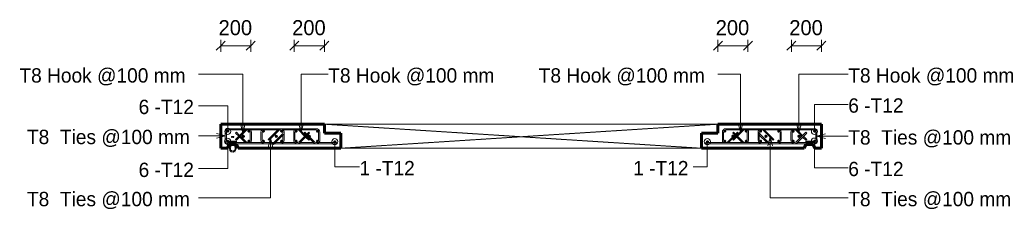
# Model space of a CAD drawing. Header units: millimetres. Extents: x -31655 to -5862, y 2843 to 78926.
# Drawn here: x -18900 to -12286, y 77669 to 78926 of the extents above; entities that cross this region are included whole.
import ezdxf

# ---------------------------------------------------------------- set-up
doc = ezdxf.new("R2010")
doc.units = ezdxf.units.MM
doc.linetypes.add('Overhead', pattern=[3.97, 2.38, -1.59])
for name, color, linetype, lineweight in [('A-ANNO-DIMS', 211, 'Continuous', 9), ('A-ANNO-DIMS-40', 211, 'Continuous', 9), ('A-FLOR-OVHD', 1, 'Overhead', 18), ('A-GENM', 13, 'Continuous', 18), ('A-WALL', 113, 'Continuous', 25), ('S-RBAR', 171, 'Continuous', 18), ('S-RBAR-IDEN', 171, 'Continuous', 9)]:
    doc.layers.add(name, color=color, linetype=linetype, lineweight=lineweight)
doc.styles.add('Nirmala UI', font='Nirmala.ttf', dxfattribs={"height": 95.25})
doc.styles.add('Nirmala UI Semilight', font='NirmalaS.ttf', dxfattribs={"height": 100})
doc.dimstyles.new('Diagonal_-_2_5mm_NI_UI', dxfattribs={"dimscale": 304.8, "dimtxt": 104.736395, "dimasz": 0.19685, "dimexe": 0.131234, "dimexo": 0.0625, "dimgap": 0.131234, "dimtad": 1, "dimdec": 0, "dimzin": 0, "dimdsep": 46, "dimtxsty": 'Nirmala UI Semilight', "dimblk1": 'OBLIQUE', "dimblk2": 'OBLIQUE', "dimsah": 1, "dimcen": 0.09, "dimazin": 0, "dimtfac": 1, "dimtdec": 4, "dimtix": 1, "dimtmove": 0, "dimatfit": 3, "dimfxl": 0.131234, "dimfxlon": 1, "dimtvp": 1, "dimtolj": 1, "dimtzin": 0, "dimarcsym": 2})

# ---------------------------------------------------------------- blocks, each defined once
blk = doc.blocks.new('loopbox down bent - Wire Loop-600440-Elevation Top')
at = {"layer": 'A-GENM'}
for p, q in [((-30395.4, 78118.4), (-30395.4, 78111)), ((-30346.2, 78119.2), (-30394.6, 78119.2)), ((-30394.6, 78111), (-30394.6, 78118.4)), ((-30394.6, 78118.4), (-30346.2, 78118.4)), ((-30375.3, 78151.3), (-30377.8, 78151.3)), ((-30377.8, 78145.3), (-30375.3, 78145.3)), ((-30363.8, 78151.3), (-30366.3, 78151.3)), ((-30366.3, 78145.3), (-30363.8, 78145.3)), ((-30346.2, 78118.4), (-30346.2, 78111)), ((-30345.4, 78111), (-30345.4, 78118.4)), ((-30387.9, 78098), (-30391.7, 78072)), ((-30391.4, 78103), (-30391.4, 78098.4)), ((-30390.6, 78098), (-30390.6, 78103)), ((-30388.6, 78098), (-30390.6, 78098)), ((-30390.2, 78097.2), (-30388.6, 78097.2)), ((-30388.6, 78097.2), (-30388.6, 78098)), ((-30385.7, 78071.1), (-30381.8, 78097.5)), ((-30384.1, 78097.8), (-30385.6, 78098)), ((-30383.3, 78097.7), (-30384.1, 78097.8)), ((-30382.7, 78097.6), (-30383.3, 78097.7)), ((-30381.8, 78097.5), (-30382.7, 78097.6)), ((-30381.8, 78097.5), (-30381.8, 78098)), ((-30359, 78098), (-30359, 78097.5)), ((-30359, 78097.5), (-30355.1, 78071.1)), ((-30349.1, 78072), (-30352.9, 78098)), ((-30350.2, 78098), (-30352.2, 78098)), ((-30352.2, 78098), (-30352.2, 78097.2)), ((-30352.2, 78097.2), (-30350.6, 78097.2)), ((-30350.2, 78103), (-30350.2, 78098)), ((-30350.2, 78047.2), (-30350.2, 78048)), ((-30349.4, 78098.4), (-30349.4, 78103))]:
    blk.add_line(p, q, dxfattribs=at)
at = {"layer": 'A-GENM', "flags": 128}
for points in [[(-30375.3, 78151.3), (-30376, 78151.2), (-30376.7, 78150.9), (-30377.3, 78150.5), (-30377.7, 78150), (-30378.1, 78149.4), (-30378.2, 78148.7), (-30378.2, 78147.9), (-30378.1, 78147.2), (-30377.7, 78146.6), (-30377.3, 78146.1), (-30376.7, 78145.7), (-30376, 78145.4), (-30375.3, 78145.3)], [(-30375.3, 78145.3), (-30374.6, 78145.4), (-30373.9, 78145.7), (-30373.3, 78146.1), (-30372.8, 78146.6), (-30372.5, 78147.2), (-30372.3, 78147.9), (-30372.3, 78148.7), (-30372.5, 78149.4), (-30372.8, 78150), (-30373.3, 78150.5), (-30373.9, 78150.9), (-30374.6, 78151.2), (-30375.3, 78151.3)], [(-30366.3, 78151.3), (-30367, 78151.2), (-30367.7, 78150.9), (-30368.3, 78150.5), (-30368.7, 78150), (-30369.1, 78149.4), (-30369.2, 78148.7), (-30369.2, 78147.9), (-30369.1, 78147.2), (-30368.7, 78146.6), (-30368.3, 78146.1), (-30367.7, 78145.7), (-30367, 78145.4), (-30366.3, 78145.3)], [(-30366.3, 78145.3), (-30365.6, 78145.4), (-30364.9, 78145.7), (-30364.3, 78146.1), (-30363.8, 78146.6), (-30363.5, 78147.2), (-30363.3, 78147.9), (-30363.3, 78148.7), (-30363.5, 78149.4), (-30363.8, 78150), (-30364.3, 78150.5), (-30364.9, 78150.9), (-30365.6, 78151.2), (-30366.3, 78151.3)], [(-30391.7, 78072), (-30389.6, 78059), (-30380.3, 78049.7), (-30367.3, 78047.5), (-30355.5, 78053.2), (-30349.2, 78064.8), (-30349.1, 78072)], [(-30355.1, 78071.1), (-30357.5, 78060.3), (-30366.5, 78053.9), (-30377.5, 78055.1), (-30384.9, 78063.4), (-30385.7, 78071.1)]]:
    blk.add_lwpolyline(points, dxfattribs=at)
at = {"layer": 'A-GENM'}
for centre, radius, start, end in [((-30394.6, 78118.4), 0.8, 90, 180), ((-30346.2, 78118.4), 0.8, 0, 90), ((-30390.2, 78098.4), 1.2, 180, 270), ((-30350.6, 78098.4), 1.2, 270, 0)]:
    blk.add_arc(centre, radius, start, end, dxfattribs=at)
blk = doc.blocks.new('loopbox down bent - Wire Loop-V1-Elevation Top')
at = {"layer": 'A-GENM'}
for p, q in [((-26555.4, 78118.4), (-26555.4, 78111)), ((-26506.2, 78119.2), (-26554.6, 78119.2)), ((-26554.6, 78111), (-26554.6, 78118.4)), ((-26554.6, 78118.4), (-26506.2, 78118.4)), ((-26506.2, 78118.4), (-26506.2, 78111)), ((-26505.4, 78111), (-26505.4, 78118.4)), ((-26551.4, 78103), (-26551.4, 78098.4)), ((-26550.6, 78098), (-26550.6, 78103)), ((-26548.6, 78098), (-26550.6, 78098)), ((-26550.2, 78097.2), (-26548.6, 78097.2)), ((-26548.6, 78097.2), (-26548.6, 78098)), ((-26510.2, 78098), (-26512.2, 78098)), ((-26512.2, 78098), (-26512.2, 78097.2)), ((-26512.2, 78097.2), (-26510.6, 78097.2)), ((-26510.2, 78103), (-26510.2, 78098)), ((-26509.4, 78098.4), (-26509.4, 78103))]:
    blk.add_line(p, q, dxfattribs=at)
for centre, radius, start, end in [((-26554.6, 78118.4), 0.8, 90, 180), ((-26506.2, 78118.4), 0.8, 0, 90), ((-26550.2, 78098.4), 1.2, 180, 270), ((-26510.6, 78098.4), 1.2, 270, 0)]:
    blk.add_arc(centre, radius, start, end, dxfattribs=at)
blk = doc.blocks.new('DIMBLOCK185-Elevation Top')
at = {"layer": 'A-ANNO-DIMS-40'}
for p, q in [((-13762.4, 78753.8), (-13762.4, 78793.8)), ((-13762.4, 78753.8), (-13732.4, 78783.8)), ((-13562.4, 78753.8), (-13562.4, 78793.8)), ((-13562.4, 78753.8), (-13532.4, 78783.8)), ((-13762.4, 78753.8), (-13792.4, 78723.8)), ((-13562.4, 78753.8), (-13762.4, 78753.8)), ((-13762.4, 78753.8), (-13762.4, 78713.8)), ((-13562.4, 78753.8), (-13592.4, 78723.8)), ((-13562.4, 78753.8), (-13562.4, 78713.8))]:
    blk.add_line(p, q, dxfattribs=at)
at = {"layer": 'A-ANNO-DIMS-40', "color": 0, "insert": (-13776.7, 78924.3), "char_height": 100, "width": 274.219, "attachment_point": 1, "line_spacing_factor": 1.142579, "style": 'Nirmala UI Semilight'}
blk.add_mtext('200', dxfattribs=at)
blk = doc.blocks.new('_Oblique')
at = {"color": 0, "linetype": 'ByBlock', "lineweight": -2}
blk.add_line((-0.5, -0.5), (0.5, 0.5), dxfattribs=at)
blk = doc.blocks.new('DIMBLOCK186-Elevation Top')
at = {"layer": 'A-ANNO-DIMS-40'}
for p, q in [((-14252.4, 78753.8), (-14252.4, 78793.8)), ((-14252.4, 78753.8), (-14222.4, 78783.8)), ((-14052.4, 78753.8), (-14052.4, 78793.8)), ((-14052.4, 78753.8), (-14022.4, 78783.8)), ((-14252.4, 78753.8), (-14282.4, 78723.8)), ((-14052.4, 78753.8), (-14252.4, 78753.8)), ((-14252.4, 78753.8), (-14252.4, 78713.8)), ((-14052.4, 78753.8), (-14082.4, 78723.8)), ((-14052.4, 78753.8), (-14052.4, 78713.8))]:
    blk.add_line(p, q, dxfattribs=at)
at = {"layer": 'A-ANNO-DIMS-40', "color": 0, "insert": (-14266.7, 78924.3), "char_height": 100, "width": 274.219, "attachment_point": 1, "line_spacing_factor": 1.142579, "style": 'Nirmala UI Semilight'}
blk.add_mtext('200', dxfattribs=at)
blk = doc.blocks.new('DIMBLOCK187-Elevation Top')
at = {"layer": 'A-ANNO-DIMS-40'}
for p, q in [((-17072.4, 78753.8), (-17072.4, 78793.8)), ((-17072.4, 78753.8), (-17042.4, 78783.8)), ((-16872.4, 78753.8), (-16872.4, 78793.8)), ((-16872.4, 78753.8), (-16842.4, 78783.8)), ((-17072.4, 78753.8), (-17102.4, 78723.8)), ((-16872.4, 78753.8), (-17072.4, 78753.8)), ((-17072.4, 78753.8), (-17072.4, 78713.8)), ((-16872.4, 78753.8), (-16902.4, 78723.8)), ((-16872.4, 78753.8), (-16872.4, 78713.8))]:
    blk.add_line(p, q, dxfattribs=at)
at = {"layer": 'A-ANNO-DIMS-40', "color": 0, "insert": (-17086.7, 78924.3), "char_height": 100, "width": 274.219, "attachment_point": 1, "line_spacing_factor": 1.142579, "style": 'Nirmala UI Semilight'}
blk.add_mtext('200', dxfattribs=at)
blk = doc.blocks.new('DIMBLOCK188-Elevation Top')
at = {"layer": 'A-ANNO-DIMS-40'}
for p, q in [((-17562.4, 78753.8), (-17562.4, 78793.8)), ((-17562.4, 78753.8), (-17532.4, 78783.8)), ((-17362.4, 78753.8), (-17362.4, 78793.8)), ((-17362.4, 78753.8), (-17332.4, 78783.8)), ((-17562.4, 78753.8), (-17592.4, 78723.8)), ((-17362.4, 78753.8), (-17562.4, 78753.8)), ((-17562.4, 78753.8), (-17562.4, 78713.8)), ((-17362.4, 78753.8), (-17392.4, 78723.8)), ((-17362.4, 78753.8), (-17362.4, 78713.8))]:
    blk.add_line(p, q, dxfattribs=at)
at = {"layer": 'A-ANNO-DIMS-40', "color": 0, "insert": (-17576.7, 78924.3), "char_height": 100, "width": 274.219, "attachment_point": 1, "line_spacing_factor": 1.142579, "style": 'Nirmala UI Semilight'}
blk.add_mtext('200', dxfattribs=at)

msp = doc.modelspace()

# ---------------------------------------------------------------- hatches: boundary and pattern name
at = {"layer": 'S-RBAR'}
for points in [[(-17515.5, 78180.1), (-17509.5, 78186.1), (-17515.5, 78192.1), (-17521.5, 78186.1)], [(-17375, 78180.1), (-17369, 78186.1), (-17375, 78192.1), (-17381, 78186.1)], [(-17277, 78180.1), (-17271, 78186.1), (-17277, 78192.1), (-17283, 78186.1)], [(-17157.8, 78180.1), (-17151.8, 78186.1), (-17157.8, 78192.1), (-17163.8, 78186.1)], [(-17059.8, 78180.1), (-17053.8, 78186.1), (-17059.8, 78192.1), (-17065.8, 78186.1)], [(-16919.3, 78180.1), (-16913.3, 78186.1), (-16919.3, 78192.1), (-16925.3, 78186.1)], [(-14205.5, 78180.1), (-14199.5, 78186.1), (-14205.5, 78192.1), (-14211.5, 78186.1)], [(-14065, 78180.1), (-14059, 78186.1), (-14065, 78192.1), (-14071, 78186.1)], [(-13967, 78180.1), (-13961, 78186.1), (-13967, 78192.1), (-13973, 78186.1)], [(-13847.8, 78180.1), (-13841.8, 78186.1), (-13847.8, 78192.1), (-13853.8, 78186.1)], [(-13749.8, 78180.1), (-13743.8, 78186.1), (-13749.9, 78192), (-13755.8, 78186.1), (-13749.9, 78180.2)], [(-13609.3, 78180.1), (-13603.3, 78186.1), (-13609.3, 78192.1), (-13615.3, 78186.1)], [(-17515.5, 78114), (-17509.5, 78120), (-17515.5, 78126), (-17521.5, 78120), (-17518.2, 78116.7)], [(-17412.5, 78145), (-17404.9, 78150.6), (-17407.8, 78159.5), (-17417.2, 78159.5), (-17420.1, 78150.6)], [(-17375, 78114), (-17369, 78120), (-17375, 78126), (-17381, 78120)], [(-17277, 78114), (-17271, 78120), (-17277, 78126), (-17283, 78120)], [(-17194.9, 78145.4), (-17185.9, 78148.3), (-17185.9, 78157.7), (-17194.9, 78160.7), (-17200.4, 78153), (-17200, 78152.5)], [(-17157.8, 78114), (-17151.8, 78120), (-17157.8, 78126), (-17163.8, 78120)], [(-17059.8, 78114), (-17053.8, 78120), (-17059.8, 78126), (-17065.8, 78120)], [(-16974.9, 78145.4), (-16965.9, 78148.3), (-16965.9, 78157.7), (-16974.9, 78160.7), (-16980.4, 78153)], [(-16919.3, 78114), (-16913.3, 78120), (-16919.3, 78126), (-16925.3, 78120)], [(-16803.1, 78111), (-16797.1, 78117), (-16803.1, 78123), (-16809.1, 78117)], [(-14321.7, 78111), (-14315.7, 78117), (-14321.7, 78123), (-14327.7, 78117)], [(-14205.5, 78114), (-14199.5, 78120), (-14205.5, 78126), (-14211.5, 78120)], [(-14154.9, 78145.4), (-14145.9, 78148.3), (-14145.9, 78157.7), (-14154.9, 78160.7), (-14160.4, 78153)], [(-14065, 78114), (-14059, 78120), (-14065, 78126), (-14071, 78120)], [(-13967, 78114), (-13961, 78120), (-13967, 78126), (-13973, 78120)], [(-13934.9, 78145.4), (-13925.9, 78148.3), (-13925.9, 78157.7), (-13934.9, 78160.7), (-13940.4, 78153), (-13940, 78152.5)], [(-13847.8, 78114), (-13841.8, 78120), (-13847.8, 78126), (-13853.8, 78120)], [(-13749.8, 78114), (-13743.8, 78120), (-13749.9, 78125.9), (-13755.8, 78120), (-13749.9, 78114.1)], [(-13717, 78146.6), (-13707.6, 78146.6), (-13704.7, 78155.5), (-13712.3, 78161), (-13719.9, 78155.5), (-13718.9, 78152.5)], [(-13717, 78146.6), (-13707.6, 78146.6), (-13704.7, 78155.5), (-13712.3, 78161), (-13719.9, 78155.5), (-13718.9, 78152.5)], [(-13609.3, 78114), (-13603.3, 78120), (-13609.3, 78126), (-13615.3, 78120)]]:
    msp.add_hatch(color=256, dxfattribs=at).paths.add_polyline_path(points)
h = msp.add_hatch(color=256, dxfattribs=at)
edge = h.paths.add_edge_path()
edge.add_arc((-17515.5, 78186.1), 6, 0, 360)
h = msp.add_hatch(color=256, dxfattribs=at)
edge = h.paths.add_edge_path()
edge.add_arc((-17375, 78186.1), 6, 0, 360)
h = msp.add_hatch(color=256, dxfattribs=at)
edge = h.paths.add_edge_path()
edge.add_arc((-17277, 78186.1), 6, 0, 360)
h = msp.add_hatch(color=256, dxfattribs=at)
edge = h.paths.add_edge_path()
edge.add_arc((-17157.8, 78186.1), 6, 0, 360)
h = msp.add_hatch(color=256, dxfattribs=at)
edge = h.paths.add_edge_path()
edge.add_arc((-17059.8, 78186.1), 6, 0, 360)
h = msp.add_hatch(color=256, dxfattribs=at)
edge = h.paths.add_edge_path()
edge.add_arc((-16919.3, 78186.1), 6, 0, 360)
h = msp.add_hatch(color=256, dxfattribs=at)
edge = h.paths.add_edge_path()
edge.add_arc((-14205.5, 78186.1), 6, 0, 360)
h = msp.add_hatch(color=256, dxfattribs=at)
edge = h.paths.add_edge_path()
edge.add_arc((-14065, 78186.1), 6, 0, 360)
h = msp.add_hatch(color=256, dxfattribs=at)
edge = h.paths.add_edge_path()
edge.add_arc((-13967, 78186.1), 6, 0, 360)
h = msp.add_hatch(color=256, dxfattribs=at)
edge = h.paths.add_edge_path()
edge.add_arc((-13847.8, 78186.1), 6, 0, 360)
h = msp.add_hatch(color=256, dxfattribs=at)
edge = h.paths.add_edge_path()
edge.add_arc((-13749.8, 78186.1), 6, 0, 360)
h = msp.add_hatch(color=256, dxfattribs=at)
edge = h.paths.add_edge_path()
edge.add_arc((-13609.3, 78186.1), 6, 0, 360)
h = msp.add_hatch(color=256, dxfattribs=at)
edge = h.paths.add_edge_path()
edge.add_arc((-17515.5, 78120), 6, 0, 360)
h = msp.add_hatch(color=256, dxfattribs=at)
edge = h.paths.add_edge_path()
edge.add_arc((-17412.5, 78153), 8, 0, 360)
h = msp.add_hatch(color=256, dxfattribs=at)
edge = h.paths.add_edge_path()
edge.add_arc((-17375, 78120), 6, 0, 360)
h = msp.add_hatch(color=256, dxfattribs=at)
edge = h.paths.add_edge_path()
edge.add_arc((-17277, 78120), 6, 0, 360)
h = msp.add_hatch(color=256, dxfattribs=at)
edge = h.paths.add_edge_path()
edge.add_arc((-17192.4, 78153), 8, 0, 360)
h = msp.add_hatch(color=256, dxfattribs=at)
edge = h.paths.add_edge_path()
edge.add_arc((-17157.8, 78120), 6, 0, 360)
h = msp.add_hatch(color=256, dxfattribs=at)
edge = h.paths.add_edge_path()
edge.add_arc((-17059.8, 78120), 6, 0, 360)
h = msp.add_hatch(color=256, dxfattribs=at)
edge = h.paths.add_edge_path()
edge.add_arc((-16972.4, 78153), 8, 0, 360)
h = msp.add_hatch(color=256, dxfattribs=at)
edge = h.paths.add_edge_path()
edge.add_arc((-16919.3, 78120), 6, 0, 360)
h = msp.add_hatch(color=256, dxfattribs=at)
edge = h.paths.add_edge_path()
edge.add_arc((-16803.1, 78117), 6, 0, 360)
h = msp.add_hatch(color=256, dxfattribs=at)
edge = h.paths.add_edge_path()
edge.add_arc((-14321.7, 78117), 6, 0, 360)
h = msp.add_hatch(color=256, dxfattribs=at)
edge = h.paths.add_edge_path()
edge.add_arc((-14205.5, 78120), 6, 0, 360)
h = msp.add_hatch(color=256, dxfattribs=at)
edge = h.paths.add_edge_path()
edge.add_arc((-14152.4, 78153), 8, 0, 360)
h = msp.add_hatch(color=256, dxfattribs=at)
edge = h.paths.add_edge_path()
edge.add_arc((-14065, 78120), 6, 0, 360)
h = msp.add_hatch(color=256, dxfattribs=at)
edge = h.paths.add_edge_path()
edge.add_arc((-13967, 78120), 6, 0, 360)
h = msp.add_hatch(color=256, dxfattribs=at)
edge = h.paths.add_edge_path()
edge.add_arc((-13932.4, 78153), 8, 0, 360)
h = msp.add_hatch(color=256, dxfattribs=at)
edge = h.paths.add_edge_path()
edge.add_arc((-13847.8, 78120), 6, 0, 360)
h = msp.add_hatch(color=256, dxfattribs=at)
edge = h.paths.add_edge_path()
edge.add_arc((-13749.8, 78120), 6, 0, 360)
h = msp.add_hatch(color=256, dxfattribs=at)
edge = h.paths.add_edge_path()
edge.add_arc((-13712.3, 78153), 8, 0, 360)
h = msp.add_hatch(color=256, dxfattribs=at)
edge = h.paths.add_edge_path()
edge.add_arc((-13712.3, 78153), 8, 0, 360)
h = msp.add_hatch(color=256, dxfattribs=at)
edge = h.paths.add_edge_path()
edge.add_arc((-13609.3, 78120), 6, 0, 360)

# ---------------------------------------------------------------- linework, layer by layer
at = {"layer": 'A-FLOR-OVHD'}
for p, q in [((-16872.4, 78233), (-14252.4, 78233)), ((-14363, 78073), (-16872.4, 78233)), ((-14252.4, 78233), (-16763, 78073)), ((-16763, 78073), (-14363, 78073))]:
    msp.add_line(p, q, dxfattribs=at)
at = {"layer": 'A-WALL', "lineweight": 50}
for p, q in [((-16872.4, 78233), (-17562.4, 78233)), ((-17562.4, 78233), (-17562.4, 78073)), ((-16872.4, 78173), (-16872.4, 78233)), ((-16762.4, 78173), (-16872.4, 78173)), ((-16762.4, 78073), (-16762.4, 78173)), ((-14252.4, 78173), (-14362.4, 78173)), ((-14362.4, 78173), (-14362.4, 78073)), ((-13562.4, 78233), (-14252.4, 78233)), ((-14252.4, 78233), (-14252.4, 78173)), ((-13562.4, 78073), (-13562.4, 78233)), ((-17562.4, 78073), (-17517.4, 78073)), ((-17517.4, 78073), (-17507.4, 78098)), ((-17507.4, 78098), (-17457.4, 78098)), ((-17457.4, 78098), (-17447.4, 78073)), ((-17447.4, 78073), (-16762.4, 78073)), ((-14362.4, 78073), (-13677.4, 78073)), ((-13677.4, 78073), (-13667.4, 78098)), ((-13667.4, 78098), (-13617.4, 78098)), ((-13617.4, 78098), (-13607.4, 78073)), ((-13607.4, 78073), (-13562.4, 78073))]:
    msp.add_line(p, q, dxfattribs=at)
at = {"layer": 'S-RBAR'}
for p, q in [((-17532.4, 78127), (-17532.4, 78179)), ((-17524.4, 78127), (-17524.4, 78179)), ((-17515.5, 78192.1), (-17521.5, 78186.1)), ((-17521.5, 78186.1), (-17515.5, 78180.1)), ((-17509.5, 78186.1), (-17515.5, 78192.1)), ((-17515.5, 78180.1), (-17509.5, 78186.1)), ((-17508.4, 78203), (-17270.4, 78203)), ((-17508.4, 78195), (-17270.4, 78195)), ((-17463.7, 78131.7), (-17399.4, 78196)), ((-17458.1, 78180.1), (-17463.7, 78174.4)), ((-17442.3, 78153), (-17463.7, 78174.4)), ((-17458.1, 78126), (-17393.7, 78190.4)), ((-17436.7, 78158.7), (-17458.1, 78180.1)), ((-17375, 78192.1), (-17381, 78186.1)), ((-17381, 78186.1), (-17375, 78180.1)), ((-17369, 78186.1), (-17375, 78192.1)), ((-17375, 78180.1), (-17369, 78186.1)), ((-17366.4, 78179), (-17366.4, 78127)), ((-17358.4, 78179), (-17358.4, 78127)), ((-17294.4, 78127), (-17294.4, 78179)), ((-17286.4, 78127), (-17286.4, 78179)), ((-17277, 78192.1), (-17283, 78186.1)), ((-17283, 78186.1), (-17277, 78180.1)), ((-17271, 78186.1), (-17277, 78192.1)), ((-17277, 78180.1), (-17271, 78186.1)), ((-17270.4, 78203), (-17164.4, 78203)), ((-17270.4, 78195), (-17164.4, 78195)), ((-17245.7, 78131.7), (-17182.3, 78195)), ((-17240, 78126), (-17175.7, 78190.4)), ((-17164.4, 78203), (-16926.4, 78203)), ((-17157.8, 78192.1), (-17163.8, 78186.1)), ((-17163.8, 78186.1), (-17157.8, 78180.1)), ((-17151.8, 78186.1), (-17157.8, 78192.1)), ((-17157.8, 78180.1), (-17151.8, 78186.1)), ((-17146.7, 78195), (-16926.4, 78195)), ((-17140.4, 78179), (-17140.4, 78127)), ((-17076.4, 78179), (-17076.4, 78127)), ((-17068.4, 78179), (-17068.4, 78127)), ((-17059.8, 78192.1), (-17065.8, 78186.1)), ((-17065.8, 78186.1), (-17059.8, 78180.1)), ((-17053.8, 78186.1), (-17059.8, 78192.1)), ((-17059.8, 78180.1), (-17053.8, 78186.1)), ((-17003.8, 78153), (-17041.1, 78190.4)), ((-17041.1, 78115.7), (-16976.7, 78180.1)), ((-16998.1, 78158.7), (-17035.4, 78196)), ((-17035.4, 78110.1), (-16971.1, 78174.4)), ((-17002.1, 78180.1), (-17007.7, 78174.4)), ((-16943.4, 78110.1), (-17007.7, 78174.4)), ((-16937.7, 78115.7), (-17002.1, 78180.1)), ((-16971.1, 78174.4), (-16976.7, 78180.1)), ((-16919.3, 78192.1), (-16925.3, 78186.1)), ((-16925.3, 78186.1), (-16919.3, 78180.1)), ((-16913.3, 78186.1), (-16919.3, 78192.1)), ((-16919.3, 78180.1), (-16913.3, 78186.1)), ((-16910.4, 78179), (-16910.4, 78127)), ((-16902.4, 78179), (-16902.4, 78127)), ((-14222.4, 78179), (-14222.4, 78127)), ((-14214.4, 78179), (-14214.4, 78127)), ((-14205.5, 78192.1), (-14211.5, 78186.1)), ((-14211.5, 78186.1), (-14205.5, 78180.1)), ((-14199.5, 78186.1), (-14205.5, 78192.1)), ((-14205.5, 78180.1), (-14199.5, 78186.1)), ((-13616.4, 78203), (-14198.4, 78203)), ((-13616.4, 78195), (-14198.4, 78195)), ((-14187.1, 78115.7), (-14122.7, 78180.1)), ((-14180.5, 78111), (-14117.1, 78174.4)), ((-14153.7, 78131.7), (-14089.4, 78196)), ((-14148.1, 78180.1), (-14153.7, 78174.4)), ((-14132.3, 78153), (-14153.7, 78174.4)), ((-14148.1, 78126), (-14083.7, 78190.4)), ((-14126.7, 78158.7), (-14148.1, 78180.1)), ((-14117.1, 78174.4), (-14122.7, 78180.1)), ((-14065, 78192.1), (-14071, 78186.1)), ((-14071, 78186.1), (-14065, 78180.1)), ((-14059, 78186.1), (-14065, 78192.1)), ((-14065, 78180.1), (-14059, 78186.1)), ((-14056.4, 78179), (-14056.4, 78127)), ((-14048.4, 78179), (-14048.4, 78127)), ((-13984.4, 78179), (-13984.4, 78127)), ((-13976.4, 78179), (-13976.4, 78127)), ((-13967, 78192.1), (-13973, 78186.1)), ((-13973, 78186.1), (-13967, 78180.1)), ((-13961, 78186.1), (-13967, 78192.1)), ((-13967, 78180.1), (-13961, 78186.1)), ((-13884.8, 78126), (-13949.1, 78190.4)), ((-13879.1, 78131.7), (-13943.5, 78196)), ((-13847.8, 78192.1), (-13853.8, 78186.1)), ((-13853.8, 78186.1), (-13847.8, 78180.1)), ((-13841.8, 78186.1), (-13847.8, 78192.1)), ((-13847.8, 78180.1), (-13841.8, 78186.1)), ((-13838.4, 78127), (-13838.4, 78179)), ((-13830.4, 78127), (-13830.4, 78179)), ((-13766.4, 78179), (-13766.4, 78127)), ((-13758.4, 78179), (-13758.4, 78127)), ((-13749.9, 78192), (-13755.8, 78186.1)), ((-13755.8, 78186.1), (-13749.9, 78180.2)), ((-13743.8, 78186.1), (-13749.9, 78192)), ((-13749.9, 78180.2), (-13749.8, 78180.1)), ((-13749.8, 78180.1), (-13743.8, 78186.1)), ((-13693.8, 78153), (-13731.1, 78190.4)), ((-13731.1, 78115.7), (-13666.7, 78180.1)), ((-13688.1, 78158.7), (-13725.4, 78196)), ((-13725.4, 78110.1), (-13661.1, 78174.4)), ((-13661.1, 78174.4), (-13666.7, 78180.1)), ((-13609.3, 78192.1), (-13615.3, 78186.1)), ((-13615.3, 78186.1), (-13609.3, 78180.1)), ((-13603.3, 78186.1), (-13609.3, 78192.1)), ((-13609.3, 78180.1), (-13603.3, 78186.1)), ((-13600.4, 78127), (-13600.4, 78179)), ((-13592.4, 78127), (-13592.4, 78179)), ((-17515.5, 78126), (-17521.5, 78120)), ((-17521.5, 78120), (-17518.2, 78116.7)), ((-17518.2, 78116.7), (-17515.5, 78114)), ((-17509.5, 78120), (-17515.5, 78126)), ((-17515.5, 78114), (-17509.5, 78120)), ((-17209.8, 78111), (-17508.4, 78111)), ((-17458.1, 78126), (-17463.7, 78131.7)), ((-17400.3, 78111), (-17436.2, 78146.9)), ((-17393.7, 78115.7), (-17431, 78153)), ((-17417.2, 78159.5), (-17420.1, 78150.6)), ((-17420.1, 78150.6), (-17412.5, 78145)), ((-17407.8, 78159.5), (-17417.2, 78159.5)), ((-17412.5, 78145), (-17404.9, 78150.6)), ((-17404.9, 78150.6), (-17407.8, 78159.5)), ((-17375, 78126), (-17381, 78120)), ((-17381, 78120), (-17375, 78114)), ((-17369, 78120), (-17375, 78126)), ((-17375, 78114), (-17369, 78120)), ((-17277, 78126), (-17283, 78120)), ((-17283, 78120), (-17277, 78114)), ((-17271, 78120), (-17277, 78126)), ((-17277, 78114), (-17271, 78120)), ((-17209.8, 78111), (-17270.4, 78111)), ((-17240, 78126), (-17245.7, 78131.7)), ((-17153.1, 78167.7), (-17217.4, 78103.4)), ((-17147.4, 78162.1), (-17211.8, 78097.7)), ((-17194.9, 78160.7), (-17200.4, 78153)), ((-17200.4, 78153), (-17200, 78152.5)), ((-17200, 78152.5), (-17194.9, 78145.4)), ((-17070.1, 78111), (-17198.5, 78111)), ((-17164.4, 78111), (-17198.5, 78111)), ((-17185.9, 78157.7), (-17194.9, 78160.7)), ((-17194.9, 78145.4), (-17185.9, 78148.3)), ((-17185.9, 78148.3), (-17185.9, 78157.7)), ((-17157.8, 78126), (-17163.8, 78120)), ((-17163.8, 78120), (-17157.8, 78114)), ((-17151.8, 78120), (-17157.8, 78126)), ((-17157.8, 78114), (-17151.8, 78120)), ((-17148.4, 78161.1), (-17148.4, 78127)), ((-17059.8, 78126), (-17065.8, 78120)), ((-17065.8, 78120), (-17059.8, 78114)), ((-17053.8, 78120), (-17059.8, 78126)), ((-17059.8, 78114), (-17053.8, 78120)), ((-16944.3, 78111), (-17034.5, 78111)), ((-16976.7, 78126), (-16998.1, 78147.4)), ((-16971.1, 78131.7), (-16992.5, 78153)), ((-16974.9, 78160.7), (-16980.4, 78153)), ((-16980.4, 78153), (-16974.9, 78145.4)), ((-16971.1, 78131.7), (-16976.7, 78126)), ((-16965.9, 78157.7), (-16974.9, 78160.7)), ((-16974.9, 78145.4), (-16965.9, 78148.3)), ((-16965.9, 78148.3), (-16965.9, 78157.7)), ((-16919.3, 78126), (-16925.3, 78120)), ((-16925.3, 78120), (-16919.3, 78114)), ((-16913.3, 78120), (-16919.3, 78126)), ((-16919.3, 78114), (-16913.3, 78120)), ((-16792.4, 78111), (-16908.7, 78111)), ((-16803.1, 78123), (-16809.1, 78117)), ((-16809.1, 78117), (-16803.1, 78111)), ((-16797.1, 78117), (-16803.1, 78123)), ((-16803.1, 78111), (-16797.1, 78117)), ((-16792.4, 78111), (-16792.4, 78103)), ((-14332.4, 78111), (-13760.1, 78111)), ((-14332.4, 78103), (-14332.4, 78111)), ((-14321.7, 78123), (-14327.7, 78117)), ((-14327.7, 78117), (-14321.7, 78111)), ((-14315.7, 78117), (-14321.7, 78123)), ((-14321.7, 78111), (-14315.7, 78117)), ((-14205.5, 78126), (-14211.5, 78120)), ((-14211.5, 78120), (-14205.5, 78114)), ((-14199.5, 78120), (-14205.5, 78126)), ((-14205.5, 78114), (-14199.5, 78120)), ((-14154.9, 78160.7), (-14160.4, 78153)), ((-14160.4, 78153), (-14154.9, 78145.4)), ((-14145.9, 78157.7), (-14154.9, 78160.7)), ((-14154.9, 78145.4), (-14145.9, 78148.3)), ((-14148.1, 78126), (-14153.7, 78131.7)), ((-14145.9, 78148.3), (-14145.9, 78157.7)), ((-14090.3, 78111), (-14126.7, 78147.4)), ((-14083.7, 78115.7), (-14121, 78153)), ((-14065, 78126), (-14071, 78120)), ((-14071, 78120), (-14065, 78114)), ((-14059, 78120), (-14065, 78126)), ((-14065, 78114), (-14059, 78120)), ((-13976.4, 78161.1), (-13926.3, 78111)), ((-13967, 78126), (-13973, 78120)), ((-13973, 78120), (-13967, 78114)), ((-13971.7, 78167.7), (-13915, 78111)), ((-13961, 78120), (-13967, 78126)), ((-13967, 78114), (-13961, 78120)), ((-13960.4, 78111), (-13854.4, 78111)), ((-13934.9, 78160.7), (-13940.4, 78153)), ((-13940.4, 78153), (-13940, 78152.5)), ((-13940, 78152.5), (-13934.9, 78145.4)), ((-13925.9, 78157.7), (-13934.9, 78160.7)), ((-13934.9, 78145.4), (-13925.9, 78148.3)), ((-13925.9, 78148.3), (-13925.9, 78157.7)), ((-13879.1, 78131.7), (-13884.8, 78126)), ((-13847.8, 78126), (-13853.8, 78120)), ((-13853.8, 78120), (-13847.8, 78114)), ((-13841.8, 78120), (-13847.8, 78126)), ((-13847.8, 78114), (-13841.8, 78120)), ((-13749.9, 78125.9), (-13755.8, 78120)), ((-13755.8, 78120), (-13749.9, 78114.1)), ((-13743.8, 78120), (-13749.9, 78125.9)), ((-13749.9, 78114.1), (-13749.8, 78114)), ((-13749.8, 78114), (-13743.8, 78120)), ((-13724.5, 78111), (-13616.4, 78111)), ((-13712.3, 78161), (-13719.9, 78155.5)), ((-13712.3, 78161), (-13719.9, 78155.5)), ((-13719.9, 78155.5), (-13718.9, 78152.5)), ((-13719.9, 78155.5), (-13718.9, 78152.5)), ((-13718.9, 78152.5), (-13717, 78146.6)), ((-13718.9, 78152.5), (-13717, 78146.6)), ((-13717, 78146.6), (-13707.6, 78146.6)), ((-13717, 78146.6), (-13707.6, 78146.6)), ((-13704.7, 78155.5), (-13712.3, 78161)), ((-13704.7, 78155.5), (-13712.3, 78161)), ((-13707.6, 78146.6), (-13704.7, 78155.5)), ((-13707.6, 78146.6), (-13704.7, 78155.5)), ((-13666.7, 78126), (-13688.1, 78147.4)), ((-13661.1, 78131.7), (-13682.5, 78153)), ((-13661.1, 78131.7), (-13666.7, 78126)), ((-13609.3, 78126), (-13615.3, 78120)), ((-13615.3, 78120), (-13609.3, 78114)), ((-13603.3, 78120), (-13609.3, 78126)), ((-13609.3, 78114), (-13603.3, 78120)), ((-17217.1, 78103), (-17508.4, 78103)), ((-17217.1, 78103), (-17270.4, 78103)), ((-17217.4, 78103.4), (-17211.8, 78097.7)), ((-16792.4, 78103), (-17206.5, 78103)), ((-17164.4, 78103), (-17206.5, 78103)), ((-14332.4, 78103), (-13616.4, 78103)), ((-13960.4, 78103), (-13854.4, 78103)), ((-13918.3, 78103), (-13913, 78097.7)), ((-13913, 78097.7), (-13907.7, 78103))]:
    msp.add_line(p, q, dxfattribs=at)
for centre, radius in [((-17515.5, 78186.1), 6), ((-17375, 78186.1), 6), ((-17277, 78186.1), 6), ((-17157.8, 78186.1), 6), ((-17059.8, 78186.1), 6), ((-16919.3, 78186.1), 6), ((-14205.5, 78186.1), 6), ((-14065, 78186.1), 6), ((-13967, 78186.1), 6), ((-13847.8, 78186.1), 6), ((-13749.8, 78186.1), 6), ((-13609.3, 78186.1), 6), ((-17515.5, 78120), 6), ((-17412.5, 78153), 8), ((-17375, 78120), 6), ((-17277, 78120), 6), ((-17192.4, 78153), 8), ((-17157.8, 78120), 6), ((-17059.8, 78120), 6), ((-16972.4, 78153), 8), ((-16919.3, 78120), 6), ((-16803.1, 78117), 6), ((-14321.7, 78117), 6), ((-14205.5, 78120), 6), ((-14152.4, 78153), 8), ((-14065, 78120), 6), ((-13967, 78120), 6), ((-13932.4, 78153), 8), ((-13847.8, 78120), 6), ((-13749.8, 78120), 6), ((-13712.3, 78153), 8), ((-13712.3, 78153), 8), ((-13609.3, 78120), 6)]:
    msp.add_circle(centre, radius, dxfattribs=at)
for centre, radius, start, end in [((-17508.4, 78179), 24, 90, 180), ((-17508.4, 78179), 16, 90, 180), ((-17382.4, 78179), 24, 0, 135), ((-17382.4, 78179), 16, 0, 135), ((-17270.4, 78179), 24, 90, 180), ((-17270.4, 78179), 16, 90, 180), ((-17164.4, 78179), 16, 90.12582, 135), ((-17164.4, 78179), 24, 315, 90), ((-17164.4, 78179), 16, 315, 90), ((-17052.4, 78179), 24, 45, 180), ((-17052.4, 78179), 16, 45, 180), ((-16926.4, 78179), 24, 360, 90), ((-16926.4, 78179), 16, 0, 90), ((-14198.4, 78179), 24, 90, 180), ((-14198.4, 78179), 16, 90, 180), ((-14072.4, 78179), 24, 0, 135), ((-14072.4, 78179), 16, 0, 135), ((-13960.4, 78179), 24, 45, 180), ((-13960.4, 78179), 16, 45, 180), ((-13960.4, 78179), 16, 180, 225), ((-13854.4, 78179), 24, 360, 90), ((-13854.4, 78179), 16, 0, 90), ((-13742.4, 78179), 24, 45, 180), ((-13742.4, 78179), 16, 45, 180), ((-13616.4, 78179), 24, 360, 90), ((-13616.4, 78179), 16, 0, 90), ((-17508.4, 78127), 24, 180, 270), ((-17508.4, 78127), 16, 180, 270), ((-17382.4, 78127), 16, 225, 0), ((-17382.4, 78127), 24, 317.92893, 0), ((-17270.4, 78127), 24, 180, 270), ((-17270.4, 78127), 16, 180, 270), ((-17164.4, 78127), 16, 270, 0), ((-17164.4, 78127), 24, 270, 0), ((-17052.4, 78127), 24, 180, 315), ((-17052.4, 78127), 16, 180, 315), ((-16926.4, 78127), 24, 225, 0), ((-16926.4, 78127), 16, 225, 0), ((-14198.4, 78127), 24, 180, 222.07107), ((-14198.4, 78127), 16, 180, 315), ((-14072.4, 78127), 16, 225, 0), ((-14072.4, 78127), 24, 317.92893, 0), ((-13960.4, 78127), 24, 180, 270), ((-13960.4, 78127), 16, 180, 270), ((-13854.4, 78127), 16, 270, 0), ((-13854.4, 78127), 24, 270, 0), ((-13742.4, 78127), 24, 180, 315), ((-13742.4, 78127), 16, 180, 315), ((-13616.4, 78127), 16, 270, 0), ((-13616.4, 78127), 24, 270, 0)]:
    msp.add_arc(centre, radius, start, end, dxfattribs=at)
at = {"layer": 'S-RBAR-IDEN'}
for p, q in [((-17415.1, 78564.8), (-17709.6, 78564.8)), ((-17415.1, 78175.9), (-17415.1, 78564.8)), ((-17027.5, 78564.8), (-16846.5, 78564.8)), ((-17027.5, 78179.4), (-17027.5, 78564.8)), ((-14101.4, 78564.8), (-14252.1, 78564.8)), ((-14101.4, 78179.7), (-14101.4, 78564.8)), ((-13712.3, 78564.8), (-13384.2, 78564.8)), ((-13712.3, 78177), (-13712.3, 78564.8)), ((-17515.2, 78355.6), (-17709.6, 78355.6)), ((-17515.2, 78185.1), (-17515.2, 78355.6)), ((-13609.7, 78364.9), (-13384.2, 78364.9)), ((-13609.7, 78184.6), (-13609.7, 78364.9)), ((-17027.5, 78179.4), (-17043.6, 78239.4)), ((-17027.5, 78179.4), (-17011.5, 78239.4)), ((-14101.4, 78179.7), (-14117.5, 78239.7)), ((-14101.4, 78179.7), (-14085.3, 78239.7)), ((-13712.3, 78177), (-13728.3, 78237)), ((-13712.3, 78177), (-13696.2, 78237)), ((-17529.6, 78156.2), (-17589.6, 78172.2)), ((-17415.1, 78175.9), (-17431.2, 78235.9)), ((-17415.1, 78175.9), (-17399.1, 78235.9)), ((-17529.6, 78156.2), (-17709.6, 78156.2)), ((-17529.6, 78156.2), (-17589.6, 78140.1)), ((-17516.2, 78119.2), (-17516.2, 77937.5)), ((-17231.1, 78140.6), (-17247.2, 78080.6)), ((-17231.1, 78140.6), (-17215.1, 78080.6)), ((-17231.1, 78140.6), (-17231.1, 77743.6)), ((-16802.7, 78116.9), (-16802.7, 77948.7)), ((-14322.5, 78117.5), (-14322.5, 77948.7)), ((-13904.1, 78150.1), (-13920.1, 78090.1)), ((-13904.1, 78150.1), (-13888, 78090.1)), ((-13904.1, 78150.1), (-13904.1, 77743.6)), ((-13609.9, 78121), (-13609.9, 77943.3)), ((-13595.7, 78153.1), (-13535.7, 78169.2)), ((-13595.7, 78153.1), (-13535.7, 78137)), ((-13595.7, 78153.1), (-13384.2, 78153.1)), ((-17516.2, 77937.5), (-17709.6, 77937.5)), ((-16802.7, 77948.7), (-16638.7, 77948.7)), ((-14322.5, 77948.7), (-14416.8, 77948.7)), ((-13609.9, 77943.3), (-13384.2, 77943.3)), ((-17231.1, 77743.6), (-17709.6, 77743.6)), ((-13904.1, 77743.6), (-13384.2, 77743.6))]:
    msp.add_line(p, q, dxfattribs=at)
for centre in [(-17515.2, 78185.1), (-13609.7, 78184.6), (-17516.2, 78119.2), (-16802.7, 78116.9), (-14322.5, 78117.5), (-13609.9, 78121)]:
    msp.add_circle(centre, 20, dxfattribs=at)

# ---------------------------------------------------------------- block references
at = {"layer": 'A-GENM'}
for name in ['loopbox down bent - Wire Loop-600440-Elevation Top', 'loopbox down bent - Wire Loop-V1-Elevation Top']:
    msp.add_blockref(name, (12888, 0), dxfattribs=at)

# ---------------------------------------------------------------- texts
at = {"layer": 'S-RBAR-IDEN', "char_height": 95.25, "attachment_point": 1, "style": 'Nirmala UI'}
for s, insert, width in [('T8 Hook @100 mm', (-18902.7, 78604.6), 1407.763), ('T8 Hook @100 mm', (-16846.5, 78604.6), 1407.763), ('T8 Hook @100 mm', (-15445.2, 78604.6), 1407.763), ('T8 Hook @100 mm', (-13384.2, 78604.6), 1407.763), ('6 -T12', (-18109.2, 78395.4), 464.979), ('6 -T12', (-13384.2, 78404.7), 464.979), ('T8  Ties @100 mm', (-18852.7, 78195.9), 1346.835), ('T8  Ties @100 mm', (-13384.2, 78192.8), 1346.835), ('6 -T12', (-18109.2, 77977.3), 464.979), ('1 -T12', (-16638.7, 77988.5), 464.979), ('1 -T12', (-14816.4, 77988.5), 464.979), ('6 -T12', (-13384.2, 77983), 464.979), ('T8  Ties @100 mm', (-18852.7, 77783.3), 1346.835), ('T8  Ties @100 mm', (-13384.2, 77783.3), 1346.835)]:
    msp.add_mtext(s, dxfattribs=dict(at, insert=insert, width=width))

# ---------------------------------------------------------------- dimensions: what is measured, and where the dimension line sits
at = {"layer": 'A-ANNO-DIMS'}
for base, p1, p2, picture, middle in [((-17562.4, 78753.8), (-17362.4, 78713.8), (-17562.4, 78713.8), 'DIMBLOCK188-Elevation Top', (-17462.4, 78845.5)), ((-17072.4, 78753.8), (-16872.4, 78713.8), (-17072.4, 78713.8), 'DIMBLOCK187-Elevation Top', (-16972.4, 78845.5)), ((-14252.4, 78753.8), (-14052.4, 78713.8), (-14252.4, 78713.8), 'DIMBLOCK186-Elevation Top', (-14152.4, 78845.5)), ((-13762.4, 78753.8), (-13562.4, 78713.8), (-13762.4, 78713.8), 'DIMBLOCK185-Elevation Top', (-13662.4, 78845.5))]:
    dim = msp.add_linear_dim(base=base, p1=p1, p2=p2, dimstyle='Diagonal_-_2_5mm_NI_UI', override={"dimpost": '<>', "dimfxl": 200}, dxfattribs=at)
    dim.commit()
    dim.dimension.update_dxf_attribs({"geometry": picture, "text_midpoint": middle})

doc.saveas('drawing.dxf')
